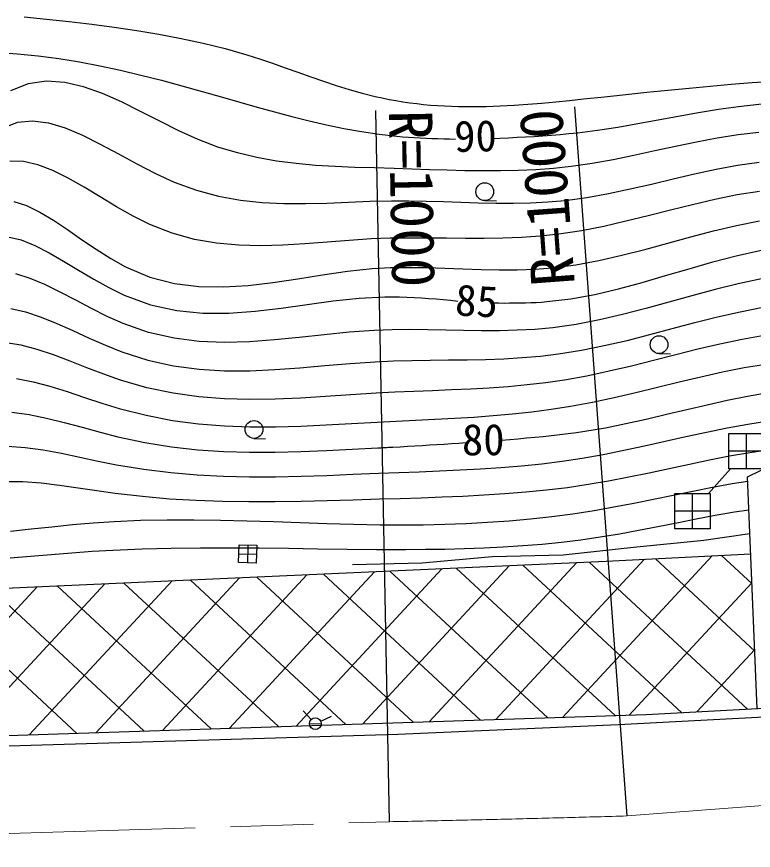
# Model space of a CAD drawing. Units: millimetres, scale not verified. Extents: x 40000 to 680000, y 20000 to 380000.
# Drawn here: x 231165 to 262262, y 281024 to 316190 of the extents above; entities that cross this region are included whole.
import ezdxf
from ezdxf.enums import TextEntityAlignment as Align

# ---------------------------------------------------------------- set-up
doc = ezdxf.new("R2010")
doc.units = ezdxf.units.MM
doc.header["$LTSCALE"] = 1000
doc.linetypes.add('CHAIN', pattern=[18.5, 12, -1.5, 3.5, -1.5])
doc.layers.add('M-BGD', color=7, linetype='Continuous', lineweight=25)
doc.layers.add('M-BMK', color=2, linetype='CHAIN', lineweight=13)
doc.styles.add('ＭＳ ゴシック', font='')
doc.styles.get('ＭＳ ゴシック').set_extended_font_data('MS Gothic')

msp = doc.modelspace()

# ---------------------------------------------------------------- linework, layer by layer
at = {"layer": 'M-BGD'}
for p, q in [((256931, 282474), (254727, 312393)), ((246903, 282231), (246327, 312226)), ((250914, 308432), (251413, 308417)), ((258270, 301981), (258770, 301966)), ((262020, 296781), (266435, 298947)), ((261226, 297114), (261226, 298614)), ((261226, 298614), (262726, 298614)), ((261976, 297114), (261976, 298614)), ((241173, 298402), (241673, 298387)), ((262726, 297864), (261226, 297864)), ((260369, 296080), (261300, 297114)), ((262726, 297114), (261226, 297114)), ((262421, 287003), (262020, 296781)), ((258943, 294580), (258943, 296080)), ((258943, 296080), (260443, 296080)), ((259693, 294580), (259693, 296080)), ((260443, 296080), (260443, 294580)), ((260443, 295330), (258943, 295330)), ((260443, 294580), (258943, 294580)), ((262119, 294381), (260172, 294088)), ((260172, 294088), (257202, 293804)), ((240529, 293163), (240551, 293912)), ((240551, 293912), (241301, 293890)), ((240926, 293901), (240903, 293152)), ((241301, 293890), (241278, 293140)), ((257202, 293804), (254238, 293479)), ((240540, 293538), (241289, 293515)), ((251242, 293407), (248276, 293138)), ((254238, 293479), (251242, 293407)), ((257658, 293295), (251396, 286541)), ((260521, 293440), (254208, 286632)), ((262154, 293523), (256053, 293214)), ((258126, 293319), (262322, 289427)), ((260914, 293460), (262206, 292263)), ((256053, 293214), (227566, 291934)), ((241278, 293140), (240529, 293163)), ((248276, 293138), (245339, 293065)), ((251957, 293030), (245771, 286359)), ((254803, 293158), (248583, 286450)), ((252527, 293055), (259242, 286828)), ((255333, 293181), (262022, 286978)), ((243419, 292646), (237335, 286086)), ((246265, 292774), (240147, 286177)), ((249111, 292902), (242959, 286268)), ((244111, 292677), (250750, 286521)), ((246916, 292803), (253592, 286613)), ((249722, 292929), (256434, 286705)), ((234880, 292263), (228899, 285813)), ((237726, 292390), (231711, 285904)), ((240572, 292518), (234523, 285995)), ((235694, 292299), (242224, 286244)), ((238500, 292425), (245066, 286336)), ((241305, 292551), (247908, 286429)), ((262204, 292314), (257020, 286724)), ((232034, 292135), (226095, 285731)), ((227272, 291926), (233697, 285968)), ((230084, 292047), (236539, 286060)), ((232889, 292173), (239382, 286152)), ((262319, 289497), (259876, 286862)), ((227711, 285775), (257732, 286747)), ((243259, 286913), (243602, 286549)), ((244000, 286472), (244454, 286682)), ((243523, 286375), (244023, 286360)), ((227741, 285333), (247251, 285919))]:
    msp.add_line(p, q, dxfattribs=at)
for points in [[(231475, 316190), (232430, 316088), (233384, 315982), (234336, 315869), (235286, 315746), (236232, 315608), (237173, 315452), (238109, 315275), (239039, 315073), (239961, 314842), (240876, 314580), (241419, 314406), (241960, 314223), (242499, 314034), (243037, 313843), (243576, 313652), (244116, 313465), (244658, 313285), (245203, 313116), (245752, 312961), (246305, 312824), (246593, 312760), (246883, 312703), (247173, 312650), (247465, 312603), (247758, 312561), (248051, 312524), (248345, 312492), (248639, 312464), (248934, 312442), (249228, 312424), (249815, 312401), (250402, 312395), (250989, 312403), (251576, 312423), (252162, 312455), (252749, 312496), (253336, 312545), (253922, 312599), (254508, 312658), (255094, 312719), (255985, 312813), (256876, 312908), (257766, 313002), (258656, 313093), (259546, 313181), (260436, 313263), (261326, 313339), (262216, 313408), (263106, 313466)], [(230641, 314666), (231188, 314628), (232066, 314543), (232940, 314427), (233811, 314284), (234680, 314117), (235546, 313929), (236410, 313724), (237273, 313505), (238134, 313274), (238994, 313035), (239853, 312791), (240583, 312582), (241313, 312375), (242043, 312173), (242775, 311979), (243507, 311795), (244241, 311625), (244978, 311473), (245717, 311340), (246460, 311230), (247206, 311147), (247453, 311126), (247701, 311107), (247949, 311091), (248197, 311078), (248446, 311066), (248695, 311056), (248944, 311047), (249193, 311039), (249442, 311032), (249691, 311025)], [(262499, 311299), (261616, 311201), (260735, 311064), (259856, 310900), (258978, 310718), (258100, 310526), (257222, 310336), (256342, 310156), (255459, 309997), (254574, 309868), (253830, 309788), (253085, 309733), (252337, 309699), (251589, 309684), (250840, 309682), (250090, 309693), (249341, 309712), (248592, 309736), (247845, 309761), (247099, 309785), (246267, 309808), (245438, 309833), (244611, 309867), (243785, 309919), (242959, 309994), (242134, 310101), (241310, 310248), (240484, 310443), (239658, 310692), (238830, 311003), (238017, 311370), (237204, 311776), (236393, 312193), (235585, 312594), (234782, 312949), (233986, 313231), (233198, 313411), (232420, 313463), (231654, 313357), (230902, 313066)], [(251191, 311051), (251556, 311067), (251921, 311083), (252286, 311101), (252650, 311119), (253015, 311140), (253379, 311164), (253743, 311190), (254107, 311220), (254470, 311255), (254833, 311293), (255688, 311404), (256540, 311535), (257391, 311682), (258241, 311837), (259090, 311994), (259940, 312145), (260790, 312284), (261640, 312405), (262492, 312500), (263345, 312563), (264011, 312586), (264677, 312589), (265344, 312573)], [(230616, 311505), (231203, 311741), (231835, 311800), (232506, 311708), (233210, 311494), (233942, 311186), (234695, 310812), (235465, 310400), (236243, 309978), (237026, 309573), (237807, 309215), (238751, 308869), (239685, 308619), (240611, 308451), (241529, 308352), (242443, 308308), (243353, 308304), (244261, 308328), (245169, 308365), (246079, 308401), (246992, 308423), (247720, 308423), (248451, 308410), (249184, 308390), (249918, 308366), (250653, 308344), (251388, 308330), (252122, 308327), (252855, 308342), (253586, 308379), (254315, 308442), (255232, 308566), (256146, 308729), (257056, 308921), (257965, 309131), (258872, 309348), (259779, 309560), (260687, 309756), (261596, 309926), (262509, 310057)], [(262518, 308822), (261576, 308669), (260636, 308477), (259698, 308259), (258761, 308026), (257824, 307788), (256886, 307557), (255945, 307344), (255002, 307160), (254055, 307016), (253270, 306934), (252482, 306880), (251691, 306850), (250899, 306838), (250105, 306837), (249311, 306843), (248517, 306849), (247722, 306850), (246929, 306840), (246136, 306812), (245201, 306755), (244268, 306681), (243336, 306608), (242405, 306550), (241473, 306525), (240540, 306547), (239605, 306632), (238669, 306796), (237729, 307056), (236785, 307427), (236085, 307776), (235386, 308170), (234693, 308584), (234009, 308993), (233339, 309371), (232687, 309695), (232055, 309939), (231449, 310078), (230873, 310088)], [(231045, 308400), (231581, 308221), (232139, 307947), (232714, 307603), (233304, 307212), (233906, 306796), (234519, 306380), (235138, 305986), (235762, 305639), (236790, 305208), (237823, 304940), (238859, 304808), (239898, 304788), (240940, 304852), (241985, 304977), (243031, 305135), (244078, 305303), (245127, 305454), (246175, 305563), (246943, 305604), (247710, 305616), (248476, 305608), (249241, 305585), (250005, 305557), (250768, 305530), (251528, 305513), (252286, 305512), (253042, 305536), (253795, 305591), (254772, 305719), (255746, 305901), (256716, 306124), (257683, 306374), (258650, 306639), (259617, 306905), (260585, 307159), (261555, 307387), (262528, 307577)], [(230791, 306910), (231349, 306770), (231931, 306537), (232532, 306233), (233149, 305881), (233778, 305503), (234417, 305123), (235061, 304762), (235708, 304444), (236816, 304038), (237922, 303795), (239025, 303687), (240126, 303687), (241226, 303766), (242324, 303897), (243422, 304051), (244519, 304201), (245616, 304319), (246713, 304376), (247021, 304378), (247328, 304373), (247636, 304363), (247944, 304348), (248251, 304329), (248559, 304306), (248867, 304281), (249175, 304254), (249483, 304225), (249790, 304195)], [(251288, 304112), (251514, 304112), (251740, 304111), (251966, 304112), (252191, 304114), (252417, 304117), (252642, 304122), (252867, 304129), (253091, 304139), (253316, 304152), (253540, 304169), (254556, 304289), (255564, 304473), (256566, 304707), (257564, 304976), (258559, 305265), (259552, 305559), (260546, 305845), (261542, 306107), (262541, 306332), (263545, 306503), (264477, 306605), (265415, 306656)], [(262601, 305128), (261622, 304921), (260645, 304680), (259670, 304419), (258696, 304148), (257721, 303879), (256744, 303625), (255764, 303397), (254780, 303207), (253791, 303066), (253044, 302999), (252294, 302960), (251542, 302944), (250788, 302944), (250033, 302955), (249277, 302971), (248520, 302985), (247765, 302991), (247010, 302984), (246257, 302958), (245200, 302882), (244146, 302776), (243094, 302659), (242042, 302552), (240989, 302475), (239933, 302449), (238873, 302493), (237807, 302627), (236735, 302873), (235654, 303250), (234987, 303549), (234320, 303885), (233658, 304234), (233003, 304575), (232361, 304888), (231735, 305149), (231129, 305338)], [(230913, 303886), (231544, 303739), (232195, 303520), (232861, 303249), (233539, 302947), (234224, 302634), (234912, 302329), (235599, 302054), (236700, 301703), (237789, 301464), (238867, 301321), (239938, 301257), (241002, 301256), (242062, 301303), (243119, 301379), (244177, 301471), (245236, 301561), (246298, 301632), (247070, 301666), (247845, 301687), (248621, 301699), (249398, 301708), (250175, 301718), (250951, 301735), (251727, 301763), (252501, 301807), (253272, 301872), (254041, 301963), (255008, 302119), (255971, 302314), (256930, 302537), (257886, 302780), (258841, 303032), (259794, 303283), (260749, 303524), (261704, 303743), (262662, 303932)], [(262724, 302741), (261786, 302575), (260851, 302378), (259917, 302159), (258984, 301926), (258051, 301688), (257115, 301454), (256178, 301232), (255237, 301031), (254292, 300860), (253501, 300746), (252708, 300654), (251913, 300581), (251116, 300524), (250318, 300479), (249520, 300442), (248722, 300410), (247926, 300380), (247131, 300346), (246339, 300307), (245270, 300241), (244205, 300169), (243141, 300104), (242077, 300058), (241009, 300043), (239936, 300071), (238856, 300154), (237765, 300305), (236662, 300536), (235545, 300859), (234838, 301110), (234129, 301384), (233421, 301661), (232720, 301923), (232030, 302151), (231356, 302327), (230701, 302433)], [(231157, 300922), (231856, 300787), (232571, 300599), (233296, 300374), (234028, 300132), (234762, 299889), (235492, 299664), (236625, 299374), (237741, 299161), (238843, 299016), (239933, 298929), (241014, 298890), (242089, 298889), (243161, 298918), (244231, 298967), (245302, 299027), (246377, 299087), (247190, 299129), (248005, 299168), (248822, 299208), (249640, 299252), (250460, 299303), (251279, 299363), (252098, 299436), (252915, 299524), (253730, 299630), (254542, 299758), (255466, 299931), (256385, 300127), (257301, 300340), (258215, 300562), (259128, 300785), (260041, 301001), (260954, 301204), (261868, 301386), (262785, 301538)], [(251634, 298332), (251986, 298360), (252339, 298388), (252691, 298418), (253044, 298449), (253396, 298483), (253747, 298518), (254099, 298558), (254449, 298600), (254800, 298647), (255150, 298699), (256015, 298848), (256876, 299022), (257736, 299214), (258593, 299416), (259450, 299621), (260306, 299823), (261163, 300013), (262021, 300184), (262881, 300330), (262978, 300343)], [(230965, 299501), (231688, 299406), (232427, 299258), (233176, 299074), (233931, 298869), (234686, 298662), (235438, 298469), (236579, 298226), (237702, 298047), (238811, 297925), (239907, 297852), (240995, 297820), (242077, 297821), (243156, 297848), (244237, 297892), (245321, 297946), (246411, 298002), (246474, 298005), (246538, 298008), (246601, 298011), (246664, 298014), (246728, 298017), (246791, 298020), (246854, 298024), (246917, 298027), (246981, 298030), (247044, 298033), (247353, 298049), (247663, 298066), (247972, 298084), (248281, 298103), (248590, 298122), (248899, 298141), (249208, 298161), (249516, 298181), (249825, 298202), (250134, 298222)], [(262907, 299127), (262032, 298992), (261159, 298832), (260288, 298654), (259417, 298464), (258546, 298267), (257673, 298072), (256799, 297883), (255923, 297708), (255043, 297552), (254188, 297424), (253329, 297318), (252469, 297231), (251606, 297160), (250744, 297102), (249881, 297055), (249019, 297015), (248158, 296981), (247300, 296949), (246445, 296916), (245353, 296871), (244264, 296827), (243176, 296791), (242087, 296768), (240994, 296765), (239895, 296789), (238787, 296845), (237667, 296941), (236534, 297082), (235384, 297274), (234611, 297431), (233835, 297599), (233059, 297761), (232288, 297902), (231528, 298007), (230782, 298061)], [(262968, 297921), (262114, 297794), (261262, 297645), (260411, 297479), (259561, 297302), (258710, 297119), (257859, 296937), (257006, 296761), (256151, 296596), (255293, 296449), (254417, 296321), (253537, 296215), (252656, 296128), (251772, 296057), (250888, 296000), (250004, 295954), (249121, 295916), (248238, 295885), (247357, 295857), (246479, 295831), (245375, 295796), (244273, 295763), (243172, 295737), (242071, 295720), (240966, 295719), (239857, 295736), (238740, 295776), (237615, 295844), (236479, 295943), (235330, 296078), (234547, 296190), (233760, 296307), (232974, 296417), (232193, 296506), (231420, 296563), (230658, 296574)], [(262028, 296588), (261362, 296481), (260532, 296330), (259702, 296167), (258872, 295996), (258042, 295824), (257211, 295654), (256379, 295493), (255545, 295345), (254649, 295207), (253751, 295089), (252850, 294990), (251948, 294909), (251044, 294846), (250139, 294798), (249233, 294765), (248327, 294746), (247420, 294740), (246513, 294745), (245387, 294766), (244261, 294797), (243136, 294836), (242012, 294876), (240887, 294913), (239764, 294942), (238641, 294958), (237518, 294957), (236397, 294934), (235276, 294884), (234400, 294824), (233525, 294749), (232650, 294662), (231775, 294569), (230900, 294473)], [(230888, 293361), (231754, 293436), (232621, 293509), (233488, 293577), (234355, 293638), (235222, 293689), (236457, 293742), (237693, 293774), (238929, 293788), (240166, 293789), (241403, 293779), (242641, 293764), (243879, 293746), (245117, 293729), (246356, 293718), (247595, 293716), (248418, 293721), (249241, 293733), (250064, 293753), (250886, 293783), (251708, 293825), (252528, 293878), (253348, 293945), (254165, 294028), (254982, 294126), (255796, 294243), (256608, 294378), (257419, 294526), (258229, 294684), (259038, 294845), (259846, 295004), (260655, 295157), (261465, 295297), (262078, 295390)], [(257732, 286747), (277118, 287792), (284508, 288287), (301249, 289621), (331394, 291577), (340423, 292172), (348063, 292431), (365392, 292407), (414913, 291871), (453547, 291081), (467377, 290956), (502572, 290563)], [(247251, 285919), (256566, 286333), (277141, 287411), (284534, 287938), (301274, 289272), (331416, 291228), (340442, 291916), (348069, 292081), (365389, 291876), (414922, 291338), (453542, 290731), (467371, 290358), (502563, 289949)]]:
    msp.add_lwpolyline(points, dxfattribs=at)
for centre, radius in [((250925, 308807), 375), ((258281, 302356), 375), ((241184, 298777), 375), ((243773, 286368), 250)]:
    msp.add_circle(centre, radius, dxfattribs=at)
at = {"layer": 'M-BMK'}
for p, q in [((256931, 282474), (268672, 283367)), ((208210, 281024), (246903, 282231))]:
    msp.add_line(p, q, dxfattribs=at)
msp.add_arc((227686, 1282047), 1000000, 271.10111, 271.6758, dxfattribs=at)

# ---------------------------------------------------------------- texts
at = {"layer": 'M-BGD', "style": 'ＭＳ ゴシック'}
for s, height, rotation, p in [('R=1000', 1833, 271.101, (246327, 312226)), ('90', 1320, 1.177, (249656, 310085)), ('85', 1320, 356.783, (249627, 303199)), ('80', 1320, 0.209, (249966, 297291))]:
    msp.add_text(s, height=height, rotation=rotation, dxfattribs=at).set_placement(p, align=Align.BOTTOM_LEFT)
msp.add_text('R=1000', height=1833, rotation=94.211, dxfattribs=at).set_placement((254727, 312393), align=Align.BOTTOM_RIGHT)

doc.saveas('drawing.dxf')
